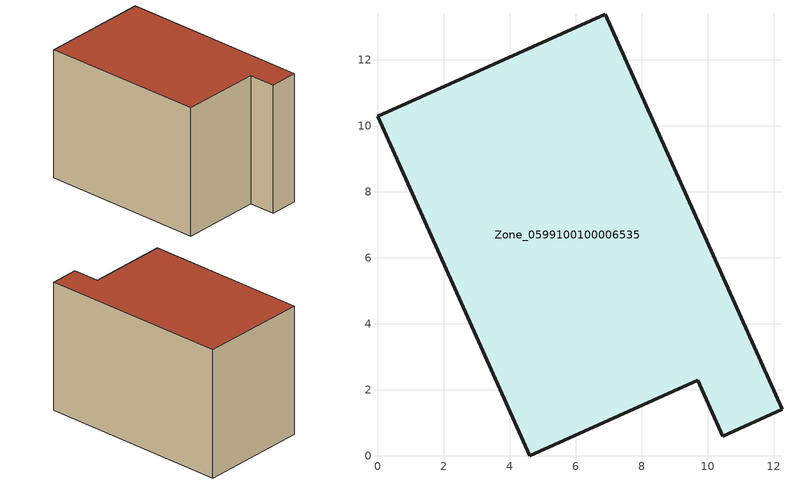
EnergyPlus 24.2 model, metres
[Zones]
Zone_0599100100006535
 floor ground (C_G): 0,10.29 6.9,13.38 12.26,1.41 10.47,0.59 9.7,2.29 4.62,0 z0
 wall outside (C_F): 6.9,13.38 0,10.29 4.62,0 9.7,2.29 10.47,0.59 12.26,1.41 6.9,13.38 z0:8.98
 roof outside (C_R): 12.26,1.41 6.9,13.38 0,10.29 4.62,0 9.7,2.29 10.47,0.59 z8.98
[BUILDING]
Pand.0599100100006535: North Axis=0; Terrain=City; Loads Convergence Tolerance Value=0.04; Temperature Convergence Tolerance Value=0.4; Solar Distribution=FullExterior; Maximum Number of Warmup Days=25; Minimum Number of Warmup Days=1
[Site:Location]
Rotterdam.The.Hague.AP_ZH_NLD Design_Conditions: Latitude=51.96; Longitude=4.45; Time Zone=1; Elevation=-4.5
[SITE:GROUNDTEMPERATURE:BUILDINGSURFACE]
18, 18, 18, 18, 18, 18, 18, 18, 18, 18, 18, 18
[MATERIAL] Thermal Absorptance=0.9; Solar Absorptance=0.7; Visible Absorptance=0.7
Name | Roughness | Thickness | Conductivity | Density | Specific Heat
G.TC.2015-2018 | MediumSmooth | 0.15 | 0.0428571 | 540 | 1210
F.TC.2015-2018 | Rough | 0.3 | 0.0666667 | 1920 | 840
R.TC.2015-2018 | MediumRough | 0.2 | 0.0333333 | 1500 | 1000
[CONSTRUCTION]
C_G: G.TC.2015-2018
C_F: F.TC.2015-2018
C_R: R.TC.2015-2018
[ZONE]
Zone_0599100100006535: Type=1; Multiplier=1; Ceiling Height=Autocalculate; Volume=Autocalculate; Floor Area=autocalculate; Part of Total Floor Area=Yes
[ZONEINFILTRATION:DESIGNFLOWRATE]
Infil_Zone_0599100100006535: Zone or ZoneList or Space or SpaceList=Zone_0599100100006535; Schedule=AlwaysOn; Design Flow Rate Calculation Method=Flow/Area; Flow Rate per Floor Area=0.0015; Constant Term Coefficient=1; Temperature Term Coefficient=0; Velocity Term Coefficient=0; Velocity Squared Term Coefficient=0
[HVACTEMPLATE:ZONE:IDEALLOADSAIRSYSTEM]
Zone_0599100100006535: Maximum Heating Supply Air Temperature=50; Minimum Cooling Supply Air Temperature=13; Maximum Heating Supply Air Humidity Ratio=0.0156; Minimum Cooling Supply Air Humidity Ratio=0.0077; Heating Limit=NoLimit; Cooling Limit=NoLimit; Dehumidification Control Type=ConstantSensibleHeatRatio; Cooling Sensible Heat Ratio=0.7; Dehumidification Setpoint=60; Humidification Control Type=None; Humidification Setpoint=30; Outdoor Air Method=None; Outdoor Air Flow Rate per Person=0.00944; Outdoor Air Flow Rate per Zone Floor Area=0; Outdoor Air Flow Rate per Zone=0; Demand Controlled Ventilation Type=None; Outdoor Air Economizer Type=NoEconomizer; Heat Recovery Type=None; Sensible Heat Recovery Effectiveness=0.7; Latent Heat Recovery Effectiveness=0.65
[ZONECONTROL:THERMOSTAT]
ThermostatControl_Zone_0599100100006535: Zone or ZoneList=Zone_0599100100006535; Control Type Schedule=DualSetpointControlType; Control 1=Thermostat_Zone_0599100100006535; Temperature Difference Between Cutout And Setpoint=0
[THERMOSTATSETPOINT:DUALSETPOINT]
Thermostat_Zone_0599100100006535: Heating Setpoint Temperature Schedule=HeatingSetpoint_Zone_0599100100006535; Cooling Setpoint Temperature Schedule=CoolingSetpoint_Zone_0599100100006535
[SCHEDULE:COMPACT]
HeatingSetpoint_Zone_0599100100006535: Through: 12/31, For: AllDays, Until: 24:00, 21
CoolingSetpoint_Zone_0599100100006535: Through: 12/31, For: AllDays, Until: 24:00, 24
DualSetpointControlType: Through: 12/31, For: AllDays, Until: 24:00, 4
AlwaysOn: Through: 12/31, For: AllDays, Until: 24:00, 1
